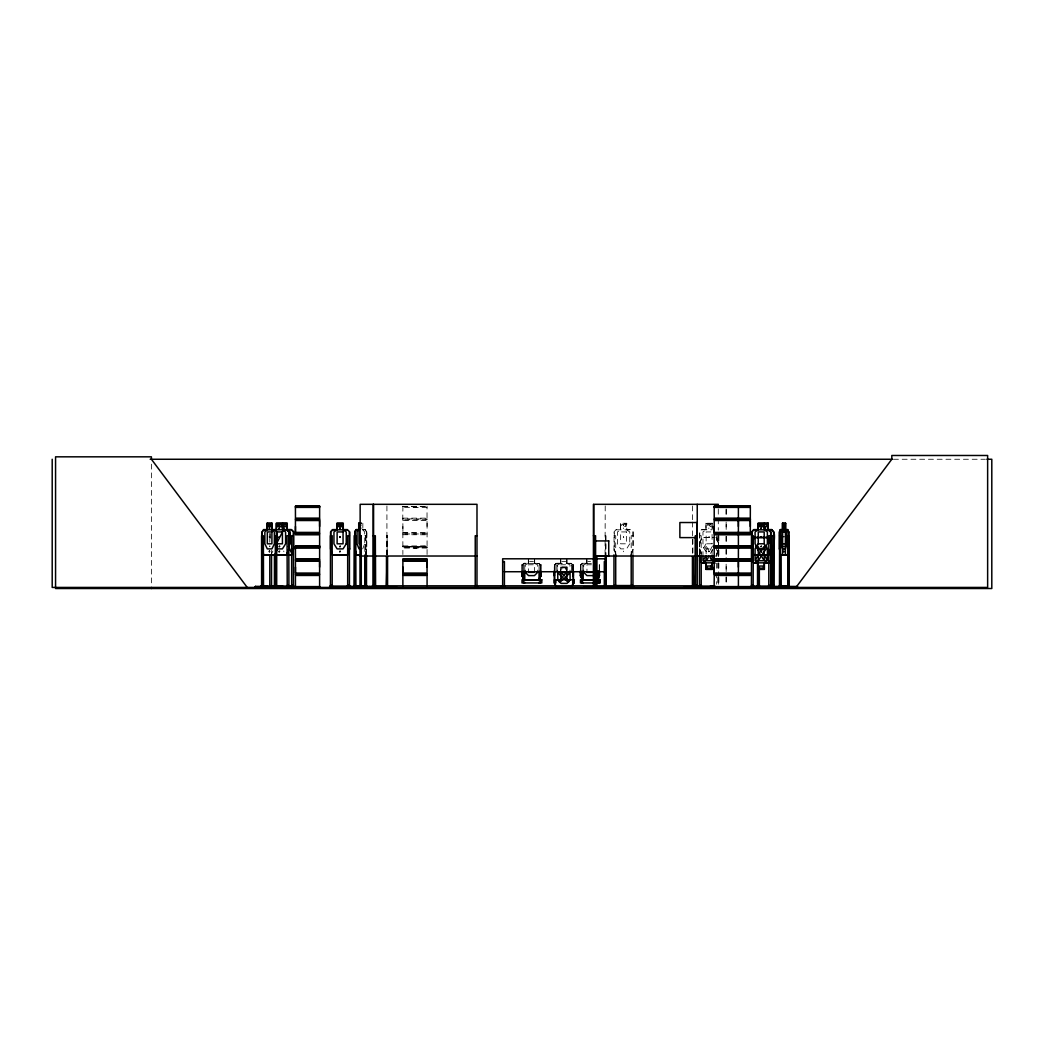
<?xml version="1.0" encoding="UTF-8"?>
<svg xmlns="http://www.w3.org/2000/svg" width="1044" height="1044" viewBox="0 0 1044 1044"><rect width="100%" height="100%" fill="white"/><g stroke="black" fill="none" stroke-linecap="round" stroke-linejoin="round"><path stroke-width="0.75" stroke-dasharray="5 3.75" d="M402.906 526.463L402.906 532.544M427.048 526.463L427.022 506.183M726.167 571.577L726.167 564.165M726.167 529.438L726.167 522.013M566.97 567.075L560.615 566.905L560.667 570.951M402.932 506.183L402.749 518.907L427.218 518.907M427.074 554.508L427.074 520.525L402.88 520.525L402.88 532.401L427.048 532.479M402.906 520.525L402.723 518.894M402.853 532.832L402.88 554.508M402.619 506.418L427.335 506.418M365.178 555.043L366.496 548.896M365.269 555.251L366.796 548.935L366.796 531.84L365.4 529.595L362.673 529.595M623.49 536.746L623.699 537.347M708.98 536.746L709.267 537.373L709.046 536.668M623.49 525.171L623.699 525.771M630.824 555.043L632.951 548.896M631.411 553.999L633.16 548.935L633.16 531.84L630.915 529.595L626.805 529.595L626.805 523.24L620.436 523.24L620.436 529.595L616.104 529.595L614.081 531.879L613.963 555.121M699.571 543.728L701.751 537.399L715.192 537.399M699.78 543.767L701.907 537.621L713.287 537.621M708.98 525.171L709.267 525.784L709.046 525.093M716.314 555.043L718.442 548.896M716.458 555.251L718.65 548.935M402.775 533.106L427.296 533.275M362.712 548.896L364.682 543.807M427.27 519.716L402.749 519.768M427.244 533.967L402.723 533.967M271.466 553.881L272.902 550.997M710.442 553.477L712.882 549.314M413.098 507.384L416.856 507.384M413.098 548.048L416.856 548.048M706.135 543.767L702.964 548.857L702.964 554.795M712.073 554.795L712.073 548.857L714.461 545.085M712.53 545.947L709.085 552.08C706.54 542.475 698.997 544.381 707.819 553.437M402.906 546.769L427.1 546.247L402.632 546.573L427.335 547.082L402.814 546.834M427.022 507.41L402.932 507.41M402.958 545.934L427.022 545.96M427.022 548.074L402.958 548.048M521.948 564.908L523.971 563.29L528.303 563.29M522.157 564.961L524.062 563.59M560.628 563.29L556.295 563.29L554.273 564.739L554.273 570.964M554.273 564.908L556.387 563.421M554.481 564.961L556.387 563.59M586.754 563.29L582.408 563.29L580.386 564.739L580.386 570.964M580.386 564.908L582.513 563.421M580.608 564.961L582.513 563.59M528.512 563.421L525.341 564.778L525.341 572.36M560.837 563.421L557.666 564.778L557.666 572.36M586.963 563.421L583.779 564.778L583.779 572.36M283.798 551.01L283.824 551.741M427.1 547.291L402.867 547.291M709.006 551.78L709.176 551.075L708.811 551.741M623.751 525.784L623.555 525.093M623.751 537.373L623.555 536.668M893.416 459.256L985.353 459.256M402.867 506.627L427.1 506.627M402.88 518.137L427.074 518.137M712.282 523.24L705.927 523.24L705.927 529.595M706.135 523.449L712.073 523.449L712.073 529.817L701.685 529.817L699.78 531.957L699.78 554.56M623.398 527.964L623.307 528.577M708.889 527.964L708.798 528.577M705.927 529.595L701.594 529.595L699.558 531.879L699.571 554.599M362.542 529.817L365.348 529.817M366.796 531.84L366.496 555.121M402.88 534.724L427.074 534.789M364.878 535.729L366.496 535.729M605.063 535.729L605.885 535.729L605.885 555.016M613.963 535.729L615.712 535.729L615.712 555.121M632.951 535.729L631.202 535.729L631.202 555.121M699.441 535.729L701.203 535.729L701.19 555.121M712.073 543.767L706.135 543.807L706.135 531.931L712.073 531.931L712.073 543.807M705.927 523.24L706.135 529.817L702.964 531.931L702.964 543.807L706.135 548.896L712.073 548.857M708.85 551.78L709.006 551.128M529.582 561.398L533.393 561.398M561.907 561.398L565.717 561.398M588.02 561.398L590.565 561.398M534.672 563.29L538.782 563.447L523.971 563.29M566.996 563.29L571.107 563.29L573.352 564.882M571.107 563.447L556.295 563.29M591.413 563.421L582.408 563.29M591.413 564.778L586.963 564.778L586.963 572.36M523.553 565.039L524.754 565.039M539.056 565.091L540.257 565.091M555.878 565.039L557.078 565.039M571.381 565.091L572.582 565.091M582.004 565.039L583.204 565.039M560.824 567.205L566.761 567.205M623.516 551.128L623.32 551.741M566.775 563.421L569.959 564.778L569.959 570.846M534.45 563.421L537.634 564.778L537.634 570.846M571.016 563.59L573.143 564.934M538.691 563.421L541.027 564.882M538.691 563.59L540.818 564.934M362.712 529.817L364.682 531.931L364.878 555.121M365.23 529.595L366.653 531.931M365.178 529.817L366.496 531.931M716.68 537.399L718.65 543.728M716.523 537.621L718.442 543.767M699.78 548.896L701.685 555.043M699.558 548.922L701.529 555.251M616.195 555.043L614.29 548.896L614.29 531.957L616.195 529.817L630.824 529.817L632.951 531.931L632.951 555.121M614.081 548.922L616.038 555.251M566.983 566.905L567.036 570.951M566.761 567.049L566.801 569.907M560.837 567.049L560.863 569.907M726.167 508.924L726.167 516.597M726.167 536.381L726.167 544.342M726.167 549.588L726.167 557.261M726.167 577.045L726.167 585.005M726.141 509.55L726.141 518.137M726.141 522.013L726.141 529.438M726.141 536.224L726.141 544.811M726.141 548.779L726.141 558.801M726.141 564.165L726.141 571.577M726.141 576.888L726.141 584.04M718.872 535.729L718.872 543.767M718.872 550.201L718.872 556.622M718.872 563.055L718.872 571.094M718.872 577.515L718.872 583.948M718.637 533.393L718.65 544.276M718.65 549.94L718.65 557.692M718.442 533.471L718.442 560.706M718.429 563.055L718.429 584.209M718.285 509.159L718.285 517.237M718.285 518.855L718.285 530.169M718.285 535.729L718.285 544.707M718.285 546.325L718.285 556.622M718.285 563.055L718.285 571.094M718.285 577.515L718.285 583.948M717.841 535.729L717.841 543.767M717.841 550.201L717.841 556.622M717.841 563.055L717.841 571.094M717.841 577.515L717.841 583.948M716.68 535.729L716.667 543.807M716.667 545.425L716.68 556.739M716.667 563.199L716.68 571.277M716.68 572.895L716.667 584.209M712.282 523.24L712.282 529.595M706.135 548.857L706.135 554.795M692.89 538.952L692.89 555.016M692.433 505.935L692.433 520.473M692.433 522.091L692.433 555.016M605.742 535.729L605.742 555.016M605.22 505.935L605.063 555.016M599.478 564.726L599.478 570.964M599.256 564.778L599.256 570.964M586.963 559.362L586.963 563.59M586.754 559.219L586.754 563.447M583.204 570.964L583.204 564.478L582.004 564.478L582.004 570.964M580.608 564.791L580.608 570.977M573.352 564.726L573.352 570.964M573.143 564.778L573.143 570.964M572.582 571.003L572.582 564.517L571.381 564.517L571.381 571.003M566.996 559.219L566.996 563.447M566.775 559.362L566.775 563.59M566.775 572.36L566.775 564.778L560.837 564.778L560.837 572.36M560.837 559.362L560.837 563.59M560.628 559.219L560.628 563.447M557.078 570.964L557.078 564.478L555.878 564.478L555.878 570.964M554.481 564.791L554.481 570.977M541.027 564.726L541.027 570.964M540.818 564.778L540.818 570.964M540.257 571.003L540.257 564.517L539.056 564.517L539.056 571.003M534.672 559.219L534.672 563.447M534.45 559.362L534.45 563.59M534.45 572.36L534.45 564.778L528.512 564.778L528.512 572.36M528.512 559.362L528.512 563.59M528.303 559.219L528.303 563.447M524.754 570.964L524.754 564.478L523.553 564.478L523.553 570.964M522.157 564.791L522.157 570.977M521.948 564.739L521.948 570.964M416.138 506.758L416.138 507.41M416.138 547.421L416.138 548.074M415.499 506.666L415.499 507.384M415.499 547.33L415.499 548.048M414.39 506.666L414.468 507.384M414.468 547.33L414.468 548.048M413.672 506.758L413.829 507.41M387.572 555.016L387.572 535.729L386.476 535.729L386.476 555.016M387.128 535.729L387.128 555.016M386.919 505.935L386.919 555.016M365.961 535.729L365.961 555.121M365.4 535.729L365.4 555.121M362.842 523.24L362.842 529.595M271.544 550.279L271.544 553.503M270.122 533.497L270.122 541.197M269.913 533.419L269.913 538.078M269.796 538.965L269.796 542.201M151.406 464.123L151.406 585.814M629.767 543.807L626.583 548.896L620.645 548.896L617.474 543.807L617.474 531.931L620.645 529.817L620.645 523.449L626.583 523.449L626.583 529.817L629.767 531.931L629.767 543.807M625.526 524.506L621.715 524.506L621.715 526.633L625.526 526.633L625.526 524.506M711.016 524.506L707.206 524.506L707.206 526.633L711.016 526.633L711.016 524.506M626.583 531.931L620.645 531.931L620.645 543.807L626.583 543.807L626.583 531.931M565.717 567.884L561.894 567.884L561.92 569.228L565.731 569.228L565.717 567.884"/><path stroke-width="1.5" d="M295.439 573.065L295.439 561.189L319.621 561.189L319.608 573.065L295.439 573.065L295.465 567.127M295.439 532.401L295.439 520.525L319.621 520.525L319.608 532.401L295.439 532.401L295.465 526.463M319.608 567.127L319.608 561.189M319.608 526.463L319.608 520.525M402.88 573.065L402.88 561.189L427.074 561.189L427.048 573.065L402.88 573.065L402.906 567.127M427.048 567.127L427.048 561.189M750.336 573.065L714.213 573.065L714.24 567.127M714.213 532.401L714.213 520.525L750.336 520.525L750.31 532.401L714.213 532.401L714.24 526.463M738.382 567.127L738.382 561.189M738.382 526.463L738.382 520.525M750.31 526.463L750.31 520.525M363.769 587.394L363.769 586.389M584.053 587.328L615.321 587.433M554.325 572.569L554.468 583.413L555.813 586.102M556.491 587.433L571.42 587.433M573.404 572.543L573.548 583.413L572.138 586.102M573.548 583.413L571.955 585.997M351.019 586.454L351.045 587.433M369.772 586.454L369.811 587.433M684.016 587.433L701.007 587.263M701.02 586.454L697.979 586.454M783.992 546.195L783.979 546.795M295.439 587.367L319.647 586.937M783.887 536.746L783.927 536.668M787.463 555.251L788.403 548.896M788.585 548.896L787.646 555.251L780.351 555.251M783.887 525.171L783.927 525.093M771.229 587.302L771.216 586.363L771.229 587.433M787.855 587.302L787.711 535.729L789.134 535.729L789.134 587.433M360.689 525.602L360.754 525.093M360.689 537.177L360.754 536.668M346.047 587.433L396.942 587.433M361.289 587.302L361.25 535.729L360.154 535.729M361.824 586.454L361.824 587.172M269.522 536.746L269.678 537.347M275.055 555.043L276.699 548.896M275.172 555.251L276.83 548.896M275.316 555.251L276.999 548.935L276.999 531.84L275.133 529.595M269.522 525.171L269.678 525.771M771.568 555.043L773.369 548.896M773.474 548.896C767.705 572.138 777.127 537.373 773.656 531.84L771.764 529.595L764.404 529.595L764.417 523.24M254.671 587.433L267.577 587.302M255.362 587.263L255.467 586.363L267.786 586.363L267.786 587.433M279.061 525.784L279.387 525.093L279.022 525.745M279.061 537.373L279.387 536.668L279.022 537.334M339.757 525.771L339.992 525.067L340.227 525.784M339.757 537.347L339.992 536.642L340.227 537.373M761.102 536.642L761.389 537.373L761.037 536.668M283.837 525.471L283.903 525.041M286.656 555.043L288.783 548.896M286.813 555.251L289.018 548.935L289.018 531.84L286.748 529.595L282.637 529.595L282.637 523.24M293.416 548.857L291.302 555.003L263.74 555.043M349.427 548.896L347.3 555.043L332.671 555.043M751.693 543.728L753.872 537.399L768.815 537.399L770.772 543.728M751.902 543.767L754.029 537.621L768.658 537.621L770.563 543.767M761.102 525.067L761.389 525.784L761.037 525.093M770.563 548.896L768.436 555.043L753.807 555.043L751.902 548.896M770.772 548.935L768.58 555.251L753.651 555.251L751.68 548.922M753.52 587.433L753.507 585.553L751.354 585.553L751.51 587.302M339.705 525.784L339.966 525.067L340.174 525.771M339.705 537.373L339.966 536.642L340.174 537.347M268.478 587.328L269.482 587.263M329.16 587.433L330.1 587.172M373.178 586.454L373.256 587.263M698.906 586.454L699.036 587.433M750.088 587.433L762.59 587.263M751.432 586.454L751.158 587.433M779.411 548.922L779.411 531.879L780.377 529.595L782.635 529.595M779.476 587.433L779.607 531.879L780.56 529.595M780.612 529.817L779.698 531.957L779.698 548.896L780.612 555.043M276.49 543.807L276.49 531.931L282.428 531.931L282.428 543.807L276.49 543.807L283.603 529.595M571.955 585.841L573.339 583.231M538.691 579.537L540.818 575.609M538.691 579.707L541.027 575.635M597.142 579.707L599.256 575.609M599.478 575.635L597.285 579.838L582.356 579.838L580.386 575.792L580.386 570.964M354.568 585.553L354.568 587.433L354.764 531.879L356.03 529.595L358.888 529.595M356.161 555.251L354.908 548.896L354.934 531.879L356.2 529.595M355.064 531.957L356.252 529.817M708.393 556.322C707.923 562.311 699.702 562.599 706.253 556.1M288.653 546.312L290.232 543.767L290.232 531.892L287.061 529.765L287.061 523.409L276.477 523.449L276.477 529.817M758.257 543.767L755.086 548.857L755.086 560.732L758.257 562.846L758.27 569.215L764.208 569.215L764.208 562.846L767.379 560.732L767.379 548.857L764.195 543.767L758.257 543.807L758.257 531.931L764.195 531.931L764.195 543.807M768.097 523.449L758.257 523.449L758.257 529.817L755.086 531.931L755.086 543.807L758.257 548.896L758.257 560.732L764.195 560.732L764.195 548.857L767.379 543.807L767.379 531.931L764.195 529.817L764.195 523.449M558.605 581.404L560.576 581.782L563.969 577.88L567.518 581.782L569.371 581.404M262.005 587.433L262.096 531.879L263.662 529.595L267.16 529.595M263.754 555.251L262.266 548.896L262.227 531.879L263.793 529.595M782.543 529.817L781.029 531.931L781.029 543.807L782.543 548.896L785.375 548.896L786.889 543.807L786.889 531.931L785.375 529.817M795.972 587.433L891.811 459.256L891.811 455.484L987.637 455.484L987.637 587.433L52.2 587.433L52.2 459.256M750.349 546.247L713.992 546.573L750.349 546.743M501.472 587.38L501.616 585.828M770.563 560.706L768.645 562.846L754.029 562.846L751.902 560.732L751.902 531.957L753.807 529.817L771.686 529.817M559.597 580.307L562.599 576.993C553.959 571.003 561.502 570.611 563.838 576.079C565.992 570.624 573.926 570.964 565.235 577.019L568.341 580.307M359.019 523.449L359.019 529.817L357.048 531.931L357.048 543.807L359.019 548.896M569.071 581.234L566.983 583.387L561.046 583.387L558.892 581.234M537.634 572.36L534.45 575.609L528.512 575.609L525.341 572.36M596.085 572.36L592.901 575.609L586.963 575.609L583.779 572.36M714.161 587.407L750.349 586.937M714.07 546.364L714.213 534.789L750.336 534.789M554.534 572.621L556.426 571.251M714.2 561.437L712.073 562.846L712.073 569.215L706.135 569.215L706.149 562.846L702.964 560.732L702.964 556.269M284.072 528.486L284.046 527.925M783.94 551.78L783.822 551.049L783.809 551.741M761.22 551.78L761.037 551.128M714.161 586.963L714.24 575.453L750.336 575.453M269.717 546.221L269.691 546.299M269.561 528.616L269.535 527.886M269.469 551.702L269.548 551.049M279.166 551.767L279.583 551.101L279.153 551.741M150.179 459.256L892.307 459.256M986.906 459.256L991.8 459.256L991.8 588.516L55.567 588.516L55.567 456.828L151.406 456.828L151.406 459.256L247.232 587.433M319.621 506.157L295.439 506.157L319.647 506.209M295.413 506.627L319.647 506.627L295.413 506.653L295.465 518.137L319.621 518.137L319.621 506.692M714.2 506.627L750.349 506.627L750.31 518.137L714.213 518.137L714.213 506.692L750.349 506.679M295.465 507.384L319.608 507.384M714.24 507.384L750.31 507.384M295.269 518.959L319.79 518.959M714.044 518.959L750.505 518.959M295.269 519.703L319.79 519.703M714.044 519.703L750.505 519.703M267.016 523.24L272.079 523.24L272.079 529.595M361.354 523.24L358.718 523.24L358.718 529.595M768.28 523.24L758.048 523.24L758.048 529.595L753.716 529.595L751.68 531.879L751.693 560.811L753.938 563.055L758.061 563.055L758.048 569.424L764.417 569.424L764.417 563.055L768.749 563.055L770.772 560.785L770.772 531.84L768.528 529.595M267.186 523.449L271.91 523.449M358.849 523.449L361.315 523.449M782.543 523.449L785.558 523.449M282.18 524.466L285.991 524.466L285.991 526.594L282.18 526.594M765.291 527.964L765.239 528.616M783.848 527.964L783.822 528.616M761.011 528.538L761.233 527.899L760.959 528.616M279.179 528.616L279.492 527.912L279.139 528.577M339.822 528.616L340.135 527.912L339.783 528.577M271.936 529.595L276.268 529.595L276.268 523.24L287.27 523.201L287.27 529.556L291.38 529.556L293.625 531.801L293.625 548.883L291.446 555.212L263.623 555.251L262.227 548.922M785.375 529.595L787.62 529.595L788.69 531.84L788.69 548.935M263.74 529.817L291.302 529.765L293.416 531.892L293.416 587.394M347.3 529.817L332.671 529.817L330.765 531.957L330.765 548.896M356.082 529.817L359.019 529.817M780.429 529.817L787.567 529.817M773.656 531.84L773.552 587.433M788.69 531.84L788.533 587.433M782.543 531.931L785.375 531.931M295.269 533.236L319.79 533.236M714.044 533.236L750.505 533.236M295.269 533.967L319.79 533.967M714.044 533.967L750.505 533.967M295.439 534.789L319.621 534.789L319.621 546.247M276.699 535.729L275.342 535.729L275.342 587.433M288.783 535.729L287.035 535.729L287.231 587.433M293.416 535.689L291.667 535.689L291.667 587.394M349.427 535.729L347.678 535.729L347.678 587.433M373.126 535.729L375.331 535.729L375.527 586.089M476.991 535.729L475.242 535.729L475.229 585.553M593.41 535.729L595.576 535.729L595.576 585.553M697.235 535.729L695.487 535.729L695.291 586.089M770.55 535.729L768.802 535.729L768.802 587.433M779.581 535.729L780.403 535.729L780.377 587.433M695.552 537.608L679.879 537.608L679.879 522.522L697.118 522.522L697.118 537.608M782.543 543.807L785.375 543.807M295.465 545.934L319.608 545.934M714.24 545.934L750.31 545.934M319.647 546.273L295.204 546.573L319.647 546.873M295.439 546.886L319.621 546.886M714.213 546.886L750.336 546.886M295.413 547.291L319.647 547.291L295.413 547.317L295.465 558.801L319.621 558.801L319.621 547.356M714.2 547.291L750.349 547.291L714.2 547.317L714.24 558.801L750.336 558.801M295.465 548.048L319.608 548.048M714.24 548.048L750.31 548.048M276.49 548.896L282.428 548.896L285.599 543.807L285.599 531.931L282.428 529.817L282.415 523.449M354.934 548.922L355.991 555.251L360.793 555.251M758.257 548.896L764.195 548.857M356.082 555.043L360.793 555.043M780.429 555.043L787.567 555.043M360.154 556.021L372.747 556.021M373.582 556.021L476.991 556.021M593.827 556.021L715.062 556.021M402.88 558.801L427.074 558.801M606.068 558.801L502.66 558.801L502.66 586.493M295.269 559.623L319.79 559.623M402.723 559.623L427.244 559.623M714.044 559.623L750.505 559.623M295.269 560.367L319.79 560.367M402.723 560.367L427.244 560.367M714.044 560.367L750.505 560.367M750.336 561.189L714.213 561.189L714.213 573.065M502.66 561.581L504.422 561.581L504.409 586.493M606.081 561.581L604.319 561.581L604.319 586.493M714.344 562.846L701.894 562.846L699.78 560.732L699.78 556.1M705.927 563.055L701.816 563.055L699.571 560.811M715.179 563.055L712.282 563.055L712.282 569.424L705.927 569.424L706.135 562.846M759.327 568.145L763.138 568.145L763.138 566.031L759.327 566.031L759.366 585.828M504.278 571.734L604.463 571.734M528.512 572.36L534.45 572.36M586.963 572.36L592.901 572.36M295.269 573.9L319.79 573.9M402.723 573.9L427.244 573.9M714.044 573.9L750.505 573.9M295.269 574.631L319.79 574.631M402.723 574.631L427.244 574.631M714.044 574.631L750.505 574.631M523.553 582.33L524.754 582.891M582.004 582.33L583.204 582.891M540.257 582.369L539.056 582.943M598.695 582.369L597.494 582.943M572.582 582.943L574.122 582.943L574.122 579.772L554.338 579.772L554.338 582.943L555.878 582.943L555.878 579.772M261.405 585.553L263.519 585.553M269.587 585.553L271.74 586.089M274.22 585.514L276.856 585.553L276.856 587.433M354.007 585.553L355.952 585.553M361.42 585.553L359.997 585.553L360.01 587.433M364.708 585.553L366.653 585.553M375.527 585.553L372.917 585.553L372.93 587.433M386.319 585.553L387.742 585.553M477.186 585.553L475.033 586.089M593.214 585.553L596.842 585.553M604.881 585.553L606.068 585.553M613.755 585.553L633.147 585.553M692.289 585.553L693.621 585.553M695.278 585.553L697.444 585.553M757.357 585.553L759.536 586.089M779.424 585.553L781.16 585.553M789.29 585.553L787.554 585.553L787.62 587.433M263.088 586.089L291.459 586.049M332.397 586.089L347.469 586.089M355.391 586.089L365.283 586.089M373.126 586.089L373.817 586.089L373.804 535.729M701.385 586.089L714.97 586.089M753.507 586.089L772.273 586.089L772.443 553.503M780.494 586.089L788.207 586.089M276.647 586.363L282.885 586.454L282.989 587.302M293.69 586.402L293.808 587.119M349.623 586.363L373.974 586.363M710.246 587.433L710.246 586.363L714.853 586.454M770.198 586.363L797.538 586.454M295.465 586.597L319.608 586.597M714.24 586.597L750.31 586.597M290.115 587.433L289.318 587.302M294.76 587.394L293.951 587.263M478.296 587.328L477.304 587.263M727.29 587.433L710.285 587.172L710.285 586.454M761.35 546.221L760.972 546.86L761.324 546.299M340.187 546.299L339.835 546.86L340.213 546.221M771.947 587.302L771.907 585.553L774.1 585.553L774.087 587.433M633.33 587.263L634.23 587.433M349.675 586.363L349.897 587.302M279.557 546.299L279.192 546.86L279.57 546.221M779.216 586.454L779.111 587.433M779.946 587.302L780.077 585.553M768.854 587.263L797.981 587.433M282.82 586.363L282.78 587.433M270.644 587.263L283.616 587.433M571.055 571.251L573.195 572.608M770.681 587.172L770.681 531.931L767.979 529.817L767.979 523.449M768.436 529.817L770.563 531.931M286.656 529.817L288.783 531.931L288.914 587.433M771.646 529.595L773.474 531.931M275.055 529.817L276.83 531.931M712.008 556.126C718.376 562.559 710.507 562.311 709.998 556.322M554.677 583.231L555.982 585.997M288.47 546.586L291.994 553.633M580.386 575.635L582.513 579.707M522.157 575.609L524.062 579.537M521.948 575.635L523.905 579.838L538.848 579.838L541.027 575.805L541.027 570.964M787.424 529.595L788.585 531.931M787.385 529.817L788.403 531.931M269.574 525.093L269.757 525.758M269.574 536.668L269.757 537.334M355.064 548.896L356.252 555.043M779.516 548.896L780.534 555.251M573.195 572.438L573.339 583.387M570.024 572.608L570.115 580.151M566.931 580.151L566.84 572.608L560.902 572.608L560.993 580.151M557.718 572.608L557.822 580.151M554.547 572.451L554.677 583.387M788.638 585.553L788.638 587.433M788.311 553.503L788.351 587.433M785.558 529.817L785.662 523.24L782.439 523.24L782.439 529.595M785.466 523.24L785.375 555.251M782.726 523.449L782.726 529.817M782.635 523.24L782.543 555.251M780.99 555.121L781.095 587.433M780.168 535.729L780.22 587.433M773.852 587.433L773.917 535.729L772.077 535.729L772.195 587.433M773.721 585.553L773.721 587.433M773.278 585.553L773.33 587.433M770.955 587.433L770.759 585.553L768.593 585.553L768.606 587.433M770.355 585.553L770.328 587.433M769.01 585.553L769.01 587.433M768.162 523.24L768.28 529.595M759.014 568.053L759.184 586.089M757.892 561.581L757.892 585.828M757.539 561.581L757.539 585.828M753.129 585.553L753.129 587.433L753.324 535.729L751.576 535.729L751.432 587.433M751.771 585.553L751.758 587.433M738.408 506.692L738.382 518.137M738.408 520.525L738.382 532.401M738.382 534.789L738.408 546.247M738.408 547.356L738.382 558.801M738.408 561.189L738.382 573.065M738.408 575.453L738.408 586.911M718.285 507.554L718.285 504.317L593.827 504.317L593.827 585.553M712.073 556.269L712.073 560.732L706.135 560.732L706.135 556.269M701.398 587.433L701.385 585.553L699.232 585.553L699.245 587.433M701.203 555.121L701.203 587.433M701.007 585.553L701.007 587.433M699.637 585.553L699.65 587.433M699.454 555.121L699.441 587.433M698.762 587.433L698.762 585.828L372.356 585.828L372.356 587.433M697.235 504.317L697.235 585.553M695.487 535.729L695.487 585.553M693.464 556.622L693.516 586.089L692.89 556.622M692.433 556.622L692.433 585.553M632.951 555.121L632.951 585.828M631.202 555.121L631.202 585.828M615.712 555.121L615.712 585.828M613.963 555.121L613.963 585.828M605.885 556.622L606.081 586.493M605.742 556.622L605.716 586.089L605.05 586.089L605.22 556.622M599.478 570.964L599.478 575.805M599.256 570.964L599.256 575.779M598.851 579.772L598.851 582.943M598.695 571.003L598.695 582.943M597.494 571.003L597.494 580.751M596.659 556.622L596.685 586.089L596.007 586.089L595.993 556.622M596.515 556.622L596.515 585.553M595.837 556.622L595.785 586.089M594.088 535.729L594.088 585.553M593.423 504.317L593.41 586.089M583.204 570.964L583.204 580.699M582.004 570.964L582.004 582.943M580.608 570.977L580.608 575.779M573.352 570.964L573.352 575.805M573.143 570.964L573.143 575.779M572.725 579.772L572.725 582.943M569.502 585.828L569.502 587.433M554.481 570.977L554.481 575.779M554.273 570.964L554.273 575.792M540.818 570.964L540.818 575.779M540.257 571.003L540.257 582.943M539.056 571.003L539.056 580.751M524.754 570.964L524.754 580.699M523.553 570.964L523.553 582.943M522.157 570.977L522.157 575.779M521.948 570.964L521.948 575.792M504.878 585.828L504.878 587.433M476.977 585.553L476.991 504.317L360.154 504.317L360.102 587.433M427.074 586.911L427.074 575.453L402.88 575.453L402.88 586.911M387.572 556.622L387.572 585.553M387.128 556.622L386.424 586.089L386.476 556.622M386.919 556.622L386.919 585.553M375.318 556.622L375.318 585.553M373.791 535.729L373.791 586.089M373.582 504.317L373.582 585.553M373.126 504.317L373.126 587.433M366.496 555.121L366.496 587.433M366.092 585.553L366.092 587.433M365.961 555.121L365.961 587.433M365.609 585.553L365.687 587.433M365.4 555.121L365.4 587.433M365.283 585.553L365.283 587.433M364.93 585.553L364.93 587.433M364.878 555.121L364.748 586.089M361.903 586.363L361.903 587.433M361.054 585.553L361.054 587.433M360.806 535.729L360.754 587.433M360.676 527.925L360.676 528.577M360.598 535.729L360.65 587.433M360.454 585.553L360.35 587.433M359.684 524.506L359.684 526.633M359.019 531.931L359.019 543.807M358.888 523.24L358.849 529.817M355.913 587.433L355.782 535.729L354.177 535.729L354.177 587.433M355.743 585.553L355.743 587.433M354.986 585.553L354.908 587.433M349.623 587.433L349.623 585.553L347.469 585.553L347.469 587.433M349.427 531.931L349.427 587.433M349.218 585.553L349.218 587.433M347.874 585.553L347.874 587.433M339.9 551.702L340.161 551.075L339.796 551.741M332.397 587.433L332.397 585.553L330.243 585.553L330.243 587.433M332.188 587.433L332.188 535.729L330.439 535.729L330.439 587.433M331.992 585.553L331.992 587.433M330.635 585.553L330.635 587.433M319.621 586.911L319.608 575.453L295.439 575.453L295.439 586.911M293.56 587.394L293.612 585.514L291.459 585.514L291.459 587.394M293.207 585.514L293.22 587.394M291.876 585.514L291.863 587.394M289.044 587.433L288.979 585.553L286.826 585.553L286.826 587.433M288.575 585.553L288.575 587.433M276.699 531.931L276.673 587.433M276.386 585.514L276.425 587.433M276.268 535.729L276.268 587.433M275.629 585.553L275.564 587.433M275.185 585.553L275.185 587.433M274.924 555.121L274.924 585.828M274.428 555.082L274.428 585.775M271.949 523.24L271.91 529.817L274.376 531.931L274.376 543.807L271.91 548.896L267.316 548.896L264.863 543.807L264.863 531.931L267.316 529.817L267.316 523.449M271.779 523.449L271.779 529.817M271.544 555.121L271.544 585.828M269.796 555.121L269.796 585.828M269.378 527.925L269.378 528.577M269.391 551.088L269.391 551.741M267.16 523.24L267.186 529.817M263.519 587.433L263.362 535.729L261.587 535.729L261.613 587.433M263.271 585.553L263.271 587.433M262.931 553.503L263.088 587.433M262.723 585.553L262.723 587.433M262.657 585.553L262.657 587.433M262.227 585.553L262.292 587.433M261.848 585.553L261.848 587.433M261.431 585.553L261.431 587.433M255.506 586.363L255.506 587.433M151.406 587.433L151.406 588.516M755.726 545.895L759.941 553.437C751.315 562.129 758.91 564.06 761.311 554.912C763.79 564.099 770.955 562.05 762.564 553.477C771.464 544.368 763.621 542.462 761.22 552.08L757.709 545.934L755.726 545.895M349.636 548.935L347.456 555.251L332.514 555.251L330.556 548.922L330.556 531.879L332.579 529.595L336.912 529.595L336.912 523.24L343.28 523.24L343.28 529.595L347.391 529.595L349.636 531.84L349.636 548.935M346.243 543.807L343.058 548.896L337.121 548.896L333.95 543.807L333.95 531.931L337.121 529.817L337.121 523.449L343.058 523.449L343.058 529.817L346.243 531.931L346.243 543.807M750.336 506.157L714.213 506.157L750.349 506.209M271.088 524.506L268.138 524.506L268.138 526.633L271.088 526.633L271.088 524.506M281.358 524.506L277.547 524.506L277.547 526.633L281.358 526.633L281.358 524.506M342.001 524.506L338.191 524.506L338.191 526.633L342.001 526.633L342.001 524.506M763.138 524.506L759.327 524.506L759.327 526.633L763.138 526.633L763.138 524.506M767.079 524.506L763.856 524.506L763.856 526.633L767.079 526.633L767.079 524.506M784.866 524.506L783.052 524.506L783.052 526.633L784.866 526.633L784.866 524.506M271.91 531.931L267.316 531.931L267.316 543.807L271.91 543.807L271.91 531.931M343.058 531.931L337.121 531.931L337.121 543.807L343.058 543.807L343.058 531.931M608.743 540.923L595.276 540.923L595.276 556.008L608.743 556.008L608.743 540.923M711.016 566.031L707.206 566.031L707.206 568.145L711.016 568.145L711.016 566.031M541.797 579.772L522.013 579.772L522.013 582.943L541.797 582.943L541.797 579.772M600.248 579.772L580.451 579.772L580.451 582.943L600.248 582.943L600.248 579.772"/></g></svg>
